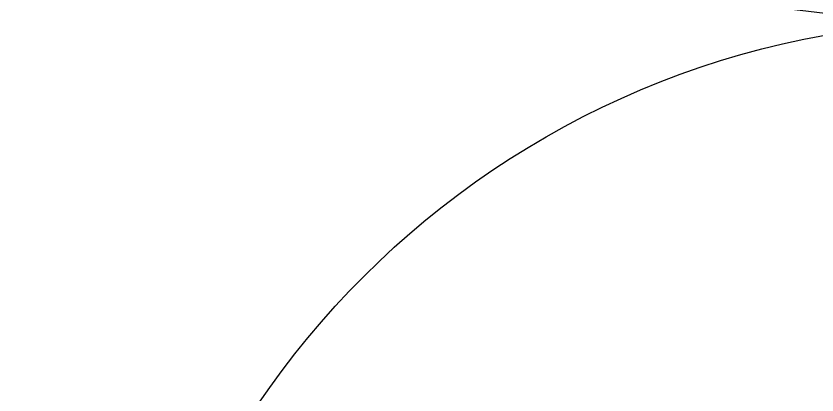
# Model space of a CAD drawing. Header units: millimetres. Extents: x 1000 to 444771, y -11148 to 590229.
# Drawn here: x 198389 to 212205, y 203552 to 210097 of the extents above; entities that cross this region are included whole.
import ezdxf

# ---------------------------------------------------------------- set-up
doc = ezdxf.new("R2010")
doc.units = ezdxf.units.MM

msp = doc.modelspace()

# ---------------------------------------------------------------- linework, layer by layer
for centre, radius in [((215000, 235000), 25000), ((215000, 195000), 25000), ((215000, 195000), 25000), ((215000, 195000), 15000), ((215000, 195000), 15000)]:
    msp.add_circle(centre, radius)

doc.saveas('drawing.dxf')
